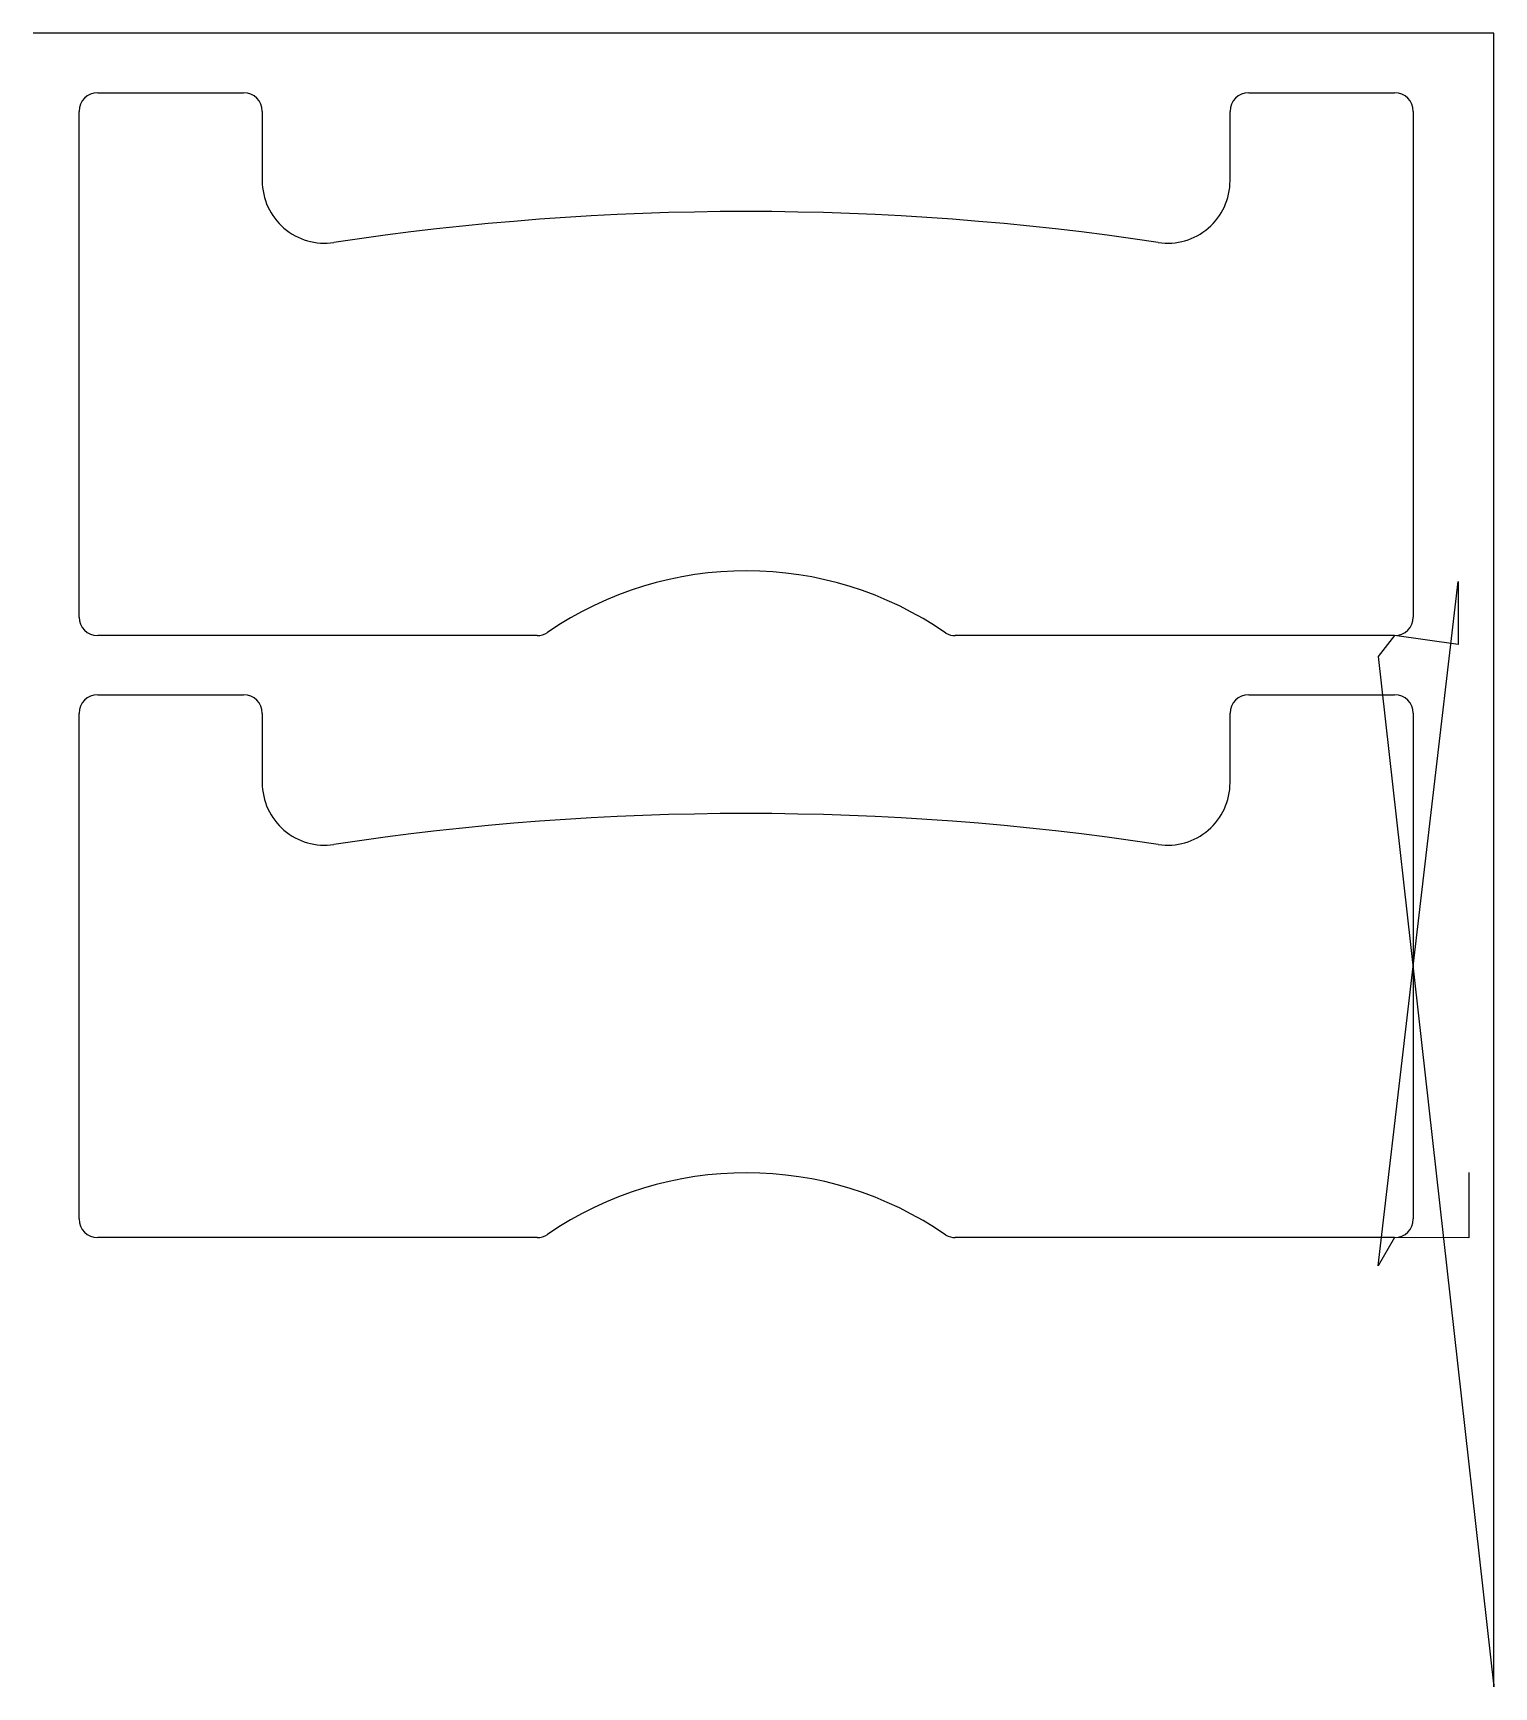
# Model space of a CAD drawing. Header units: metres. Extents: x 0 to 451, y 0 to 510.
import ezdxf

# ---------------------------------------------------------------- set-up
doc = ezdxf.new("R2010")
doc.units = ezdxf.units.M

msp = doc.modelspace()

# ---------------------------------------------------------------- linework, layer by layer
at = {"layer": 'TOOL_0'}
for p, q in [((0.999, 510.231), (-0.001, 510.231)), ((450.554, 510.231), (0.999, 510.231)), ((450.554, 1.001), (450.554, 510.231)), ((19.921, 491.832), (64.921, 491.832)), ((374.92, 491.833), (419.92, 491.833)), ((14.171, 330.082), (14.171, 486.082)), ((70.671, 486.082), (70.671, 464.655)), ((369.17, 464.655), (369.17, 486.083)), ((425.67, 486.083), (425.67, 330.083)), ((414.845, 129.961), (439.54, 341.048)), ((439.54, 341.048), (439.54, 321.587)), ((155.423, 324.332), (19.921, 324.332)), ((419.921, 324.332), (284.419, 324.332)), ((419.92, 324.333), (414.904, 317.881)), ((439.54, 321.587), (419.921, 324.332)), ((414.904, 317.881), (450.554, 0.001)), ((19.921, 306.114), (64.921, 306.114)), ((374.92, 306.115), (419.92, 306.115)), ((14.171, 144.364), (14.171, 300.364)), ((70.671, 300.364), (70.671, 278.937)), ((369.17, 278.937), (369.17, 300.365)), ((425.67, 300.365), (425.67, 144.365)), ((442.855, 158.667), (442.855, 138.58)), ((155.423, 138.614), (19.921, 138.614)), ((419.921, 138.614), (284.419, 138.614)), ((419.92, 138.615), (414.845, 129.961)), ((442.855, 138.58), (419.921, 138.614)), ((450.554, 0.001), (450.554, 1.001)), ((450.554, 1.001), (450.554, 0.001)), ((450.554, 0.001), (450.554, 1.001))]:
    msp.add_line(p, q, dxfattribs=at)
for centre, radius, start, end in [((19.921, 486.082), 5.75, 90, 180), ((64.921, 486.082), 5.75, 0, 90), ((374.92, 486.083), 5.75, 90, 180), ((419.92, 486.083), 5.75, 0, 90), ((89.921, 464.655), 19.25, 180, 278.59228), ((349.92, 464.655), 19.25, 261.40772, 0), ((219.921, -395.578), 850.75, 81.406418, 98.593648), ((219.937, 236.026), 108.306, 55.32522, 124.4488), ((19.921, 330.082), 5.75, 180, 270), ((419.92, 330.083), 5.75, 270, 0), ((155.392, 330.182), 5.85, 270.30362, 304.10296), ((284.419, 330.082), 5.75, 240.11794, 270), ((19.921, 300.364), 5.75, 90, 180), ((64.921, 300.364), 5.75, 0, 90), ((374.92, 300.365), 5.75, 90, 180), ((419.92, 300.365), 5.75, 0, 90), ((89.921, 278.937), 19.25, 180, 278.59228), ((349.92, 278.937), 19.25, 261.40772, 0), ((219.921, -581.296), 850.75, 81.406418, 98.593648), ((219.937, 50.308), 108.306, 55.32522, 124.4488), ((19.921, 144.364), 5.75, 180, 270), ((419.92, 144.365), 5.75, 270, 0), ((155.392, 144.464), 5.85, 270.30362, 304.10296), ((284.419, 144.364), 5.75, 240.11794, 270)]:
    msp.add_arc(centre, radius, start, end, dxfattribs=at)

doc.saveas('drawing.dxf')
